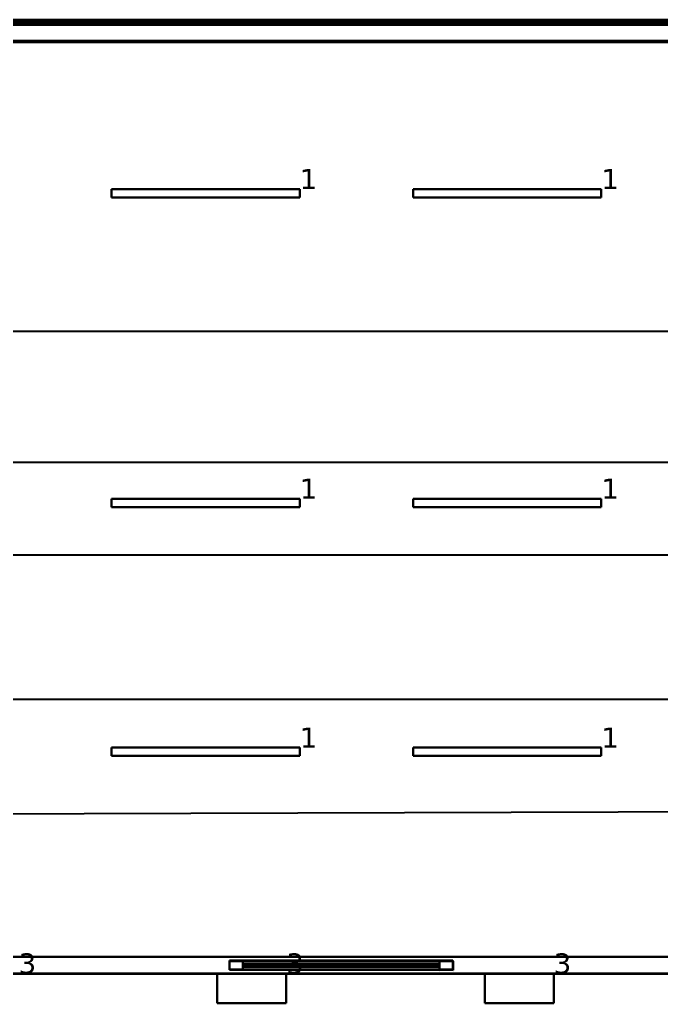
# Model space of a CAD drawing. Header units: inches. Extents: x 28 to 141, y 59 to 110.
# Drawn here: x 59.87 to 65.61, y 84.33 to 93.14 of the extents above; entities that cross this region are included whole.
import ezdxf

# ---------------------------------------------------------------- set-up
doc = ezdxf.new("R2010")
doc.units = ezdxf.units.IN
doc.header["$MEASUREMENT"] = 0
for name, color, linetype, true_color in [('DLX_BLD0_APERT', 7, 'Continuous', 0x969696), ('DLX_BLD0_CALC', 3, 'Continuous', 0x00ff00), ('DLX_BLD0_CONT', 7, 'Continuous', 0x969696), ('DLX_BLD0_LUM', 7, 'Continuous', 0xffd400), ('DLX_BLD0_LUMKEY_IDX', 7, 'Continuous', 0x969696), ('DLX_BLD0_ROOF', 7, 'Continuous', 0x7f7f7f), ('DLX_BLD1_APERT', 7, 'Continuous', 0x969696), ('DLX_BLD1_CALC', 3, 'Continuous', 0x00ff00), ('DLX_BLD1_LUM', 7, 'Continuous', 0xffd400), ('DLX_BLD1_LUMKEY_IDX', 7, 'Continuous', 0x969696), ('DLX_TERR_CONT', 7, 'Continuous', 0x007d00)]:
    doc.layers.add(name, color=color, linetype=linetype, true_color=true_color)
doc.styles.add('TableTextStyle', font='')
doc.styles.get('TableTextStyle').set_extended_font_data('VERDANA.TTF')

msp = doc.modelspace()

# ---------------------------------------------------------------- linework, layer by layer
at = {"layer": 'DLX_BLD0_APERT'}
for points in [[(76.7777, 93.1132, 0), (46.7777, 93.1142, 0)], [(46.7777, 93.1142, 0), (76.7777, 93.1132, 0)], [(76.7027, 93.1357, 0), (46.8527, 93.1367, 0)], [(76.7027, 93.1357, 0), (46.8527, 93.1367, 0)], [(46.8527, 93.1367, 0), (76.7027, 93.1357, 0)], [(46.8527, 93.1367, 0), (76.7027, 93.1357, 0)], [(76.7027, 93.1132, 0), (46.8527, 93.1142, 0)], [(46.8527, 93.1142, 0), (76.7027, 93.1132, 0)], [(46.8527, 93.1142, 0), (76.7027, 93.1132, 0)], [(76.7027, 93.1132, 0), (46.8527, 93.1142, 0)], [(46.8527, 93.0917, 0), (76.7027, 93.0907, 0)], [(76.7027, 93.0907, 0), (46.8527, 93.0917, 0)], [(76.7027, 93.0907, 0), (46.8527, 93.0917, 0)], [(76.7027, 93.0907, 0), (46.8527, 93.0917, 0)], [(46.8527, 93.0917, 0), (76.7027, 93.0907, 0)], [(46.8527, 93.0917, 0), (76.7027, 93.0907, 0)], [(46.7777, 92.9342, 0), (76.7777, 92.9332, 0)], [(76.7777, 92.9332, 0), (46.7777, 92.9342, 0)], [(46.8527, 92.9342, 0), (76.7027, 92.9332, 0)], [(76.7027, 92.9332, 0), (46.8527, 92.9342, 0)], [(63.7461, 84.714, 0), (61.7467, 84.714, 0)], [(61.7467, 84.714, 0), (61.7467, 84.634, 0)], [(61.7467, 84.634, 0), (61.7467, 84.714, 0)], [(61.7467, 84.714, 0), (63.7461, 84.714, 0)], [(61.7467, 84.634, 0), (61.7467, 84.714, 0)], [(61.7467, 84.714, 0), (61.7467, 84.714, 0)], [(61.7467, 84.714, 0), (61.7467, 84.634, 0)], [(61.7467, 84.714, 0), (63.7461, 84.714, 0)], [(63.7461, 84.714, 0), (61.7467, 84.714, 0)], [(61.7467, 84.714, 0), (61.7467, 84.714, 0)], [(61.8667, 84.714, 0), (61.8667, 84.714, 0)], [(61.8667, 84.714, 0), (63.6261, 84.714, 0)], [(63.6261, 84.714, 0), (61.8667, 84.714, 0)], [(61.8667, 84.6865, 0), (61.8667, 84.714, 0)], [(61.8667, 84.714, 0), (63.6261, 84.714, 0)], [(63.6261, 84.714, 0), (61.8667, 84.714, 0)], [(61.8667, 84.714, 0), (61.8667, 84.6865, 0)], [(61.8667, 84.6865, 0), (61.8667, 84.714, 0)], [(61.8667, 84.714, 0), (61.8667, 84.714, 0)], [(61.8667, 84.714, 0), (61.8667, 84.6865, 0)], [(63.6261, 84.714, 0), (63.6261, 84.714, 0)], [(63.6261, 84.714, 0), (63.6261, 84.6865, 0)], [(63.6261, 84.6865, 0), (63.6261, 84.714, 0)], [(63.6261, 84.714, 0), (63.6261, 84.714, 0)], [(63.6261, 84.714, 0), (63.6261, 84.6865, 0)], [(63.6261, 84.6865, 0), (63.6261, 84.714, 0)], [(63.7461, 84.634, 0), (63.7461, 84.714, 0)], [(63.7461, 84.634, 0), (63.7461, 84.714, 0)], [(63.7461, 84.714, 0), (63.7461, 84.714, 0)], [(63.7461, 84.714, 0), (63.7461, 84.634, 0)], [(63.7461, 84.714, 0), (63.7461, 84.634, 0)], [(63.7461, 84.714, 0), (63.7461, 84.714, 0)], [(61.7467, 84.634, 0), (63.7461, 84.634, 0)], [(63.7461, 84.634, 0), (61.7467, 84.634, 0)], [(61.7467, 84.634, 0), (61.7467, 84.634, 0)], [(61.7467, 84.634, 0), (63.7461, 84.634, 0)], [(63.7461, 84.634, 0), (61.7467, 84.634, 0)], [(61.7467, 84.634, 0), (61.7467, 84.634, 0)], [(63.6261, 84.6865, 0), (61.8667, 84.6865, 0)], [(61.8667, 84.6865, 0), (63.6261, 84.6865, 0)], [(61.8667, 84.6615, 0), (61.8667, 84.6865, 0)], [(61.8667, 84.6865, 0), (63.6261, 84.6865, 0)], [(63.6261, 84.6865, 0), (61.8667, 84.6865, 0)], [(61.8667, 84.6865, 0), (61.8667, 84.6615, 0)], [(61.8667, 84.6865, 0), (61.8667, 84.6865, 0)], [(61.8667, 84.6865, 0), (61.8667, 84.6865, 0)], [(61.8667, 84.6865, 0), (61.8667, 84.6615, 0)], [(61.8667, 84.6615, 0), (61.8667, 84.6865, 0)], [(63.6261, 84.6865, 0), (61.8667, 84.6865, 0)], [(61.8667, 84.6865, 0), (61.8667, 84.6615, 0)], [(61.8667, 84.6865, 0), (63.6261, 84.6865, 0)], [(63.6261, 84.6865, 0), (61.8667, 84.6865, 0)], [(61.8667, 84.6865, 0), (61.8667, 84.6865, 0)], [(61.8667, 84.6615, 0), (61.8667, 84.6865, 0)], [(61.8667, 84.6865, 0), (63.6261, 84.6865, 0)], [(61.8667, 84.6615, 0), (61.8667, 84.6865, 0)], [(61.8667, 84.6865, 0), (61.8667, 84.6865, 0)], [(61.8667, 84.6865, 0), (61.8667, 84.6615, 0)], [(61.8667, 84.6615, 0), (63.6261, 84.6615, 0)], [(61.8667, 84.634, 0), (61.8667, 84.6615, 0)], [(61.8667, 84.6615, 0), (61.8667, 84.6615, 0)], [(61.8667, 84.6615, 0), (61.8667, 84.634, 0)], [(61.8667, 84.634, 0), (61.8667, 84.6615, 0)], [(63.6261, 84.6615, 0), (61.8667, 84.6615, 0)], [(61.8667, 84.6615, 0), (61.8667, 84.634, 0)], [(63.6261, 84.6615, 0), (61.8667, 84.6615, 0)], [(61.8667, 84.6615, 0), (63.6261, 84.6615, 0)], [(61.8667, 84.6615, 0), (61.8667, 84.6615, 0)], [(61.8667, 84.6615, 0), (63.6261, 84.6615, 0)], [(63.6261, 84.6615, 0), (61.8667, 84.6615, 0)], [(61.8667, 84.6615, 0), (61.8667, 84.6615, 0)], [(61.8667, 84.6615, 0), (63.6261, 84.6615, 0)], [(63.6261, 84.6615, 0), (61.8667, 84.6615, 0)], [(61.8667, 84.6615, 0), (61.8667, 84.6615, 0)], [(61.8667, 84.634, 0), (61.8667, 84.634, 0)], [(61.8667, 84.634, 0), (63.6261, 84.634, 0)], [(63.6261, 84.634, 0), (61.8667, 84.634, 0)], [(63.6261, 84.634, 0), (61.8667, 84.634, 0)], [(61.8667, 84.634, 0), (61.8667, 84.634, 0)], [(61.8667, 84.634, 0), (63.6261, 84.634, 0)], [(63.6261, 84.6865, 0), (63.6261, 84.6615, 0)], [(63.6261, 84.6865, 0), (63.6261, 84.6865, 0)], [(63.6261, 84.6865, 0), (63.6261, 84.6865, 0)], [(63.6261, 84.6865, 0), (63.6261, 84.6615, 0)], [(63.6261, 84.6615, 0), (63.6261, 84.6865, 0)], [(63.6261, 84.6615, 0), (63.6261, 84.6865, 0)], [(63.6261, 84.6615, 0), (63.6261, 84.6865, 0)], [(63.6261, 84.6865, 0), (63.6261, 84.6865, 0)], [(63.6261, 84.6865, 0), (63.6261, 84.6615, 0)], [(63.6261, 84.6615, 0), (63.6261, 84.6865, 0)], [(63.6261, 84.6865, 0), (63.6261, 84.6865, 0)], [(63.6261, 84.6865, 0), (63.6261, 84.6615, 0)], [(63.6261, 84.6615, 0), (63.6261, 84.634, 0)], [(63.6261, 84.6615, 0), (63.6261, 84.6615, 0)], [(63.6261, 84.6615, 0), (63.6261, 84.634, 0)], [(63.6261, 84.634, 0), (63.6261, 84.6615, 0)], [(63.6261, 84.634, 0), (63.6261, 84.6615, 0)], [(63.6261, 84.6615, 0), (63.6261, 84.6615, 0)], [(63.6261, 84.6615, 0), (63.6261, 84.6615, 0)], [(63.6261, 84.6615, 0), (63.6261, 84.6615, 0)], [(63.6261, 84.634, 0), (63.6261, 84.634, 0)], [(63.6261, 84.634, 0), (63.6261, 84.634, 0)], [(63.7461, 84.634, 0), (63.7461, 84.634, 0)], [(63.7461, 84.634, 0), (63.7461, 84.634, 0)]]:
    msp.add_polyline3d(points, dxfattribs=at)
at = {"layer": 'DLX_BLD0_CALC'}
for points in [[(76.7027, 92.9482, 0), (46.8527, 92.9492, 0)], [(50.9949, 90.3489, 0), (70.9615, 90.3489, 0)], [(70.9709, 89.1717, 0), (51.0044, 89.1717, 0)], [(50.7076, 88.3465, 0), (70.9325, 88.3462, 0)], [(70.9325, 87.0524, 0), (50.7076, 87.0526, 0)], [(50.8882, 86.0002, 0), (70.9536, 86.065, 0)]]:
    msp.add_polyline3d(points, dxfattribs=at)
at = {"layer": 'DLX_BLD0_CONT'}
for points in [[(81.4002, 93.098, 0), (28.2, 93.0998, 0)], [(81.2592, 92.948, 0), (28.3576, 92.9498, 0)], [(28.3576, 84.7489, 0), (81.2592, 84.7493, 0)], [(38.5076, 84.5989, 0), (81.4002, 84.5989, 0)]]:
    msp.add_polyline3d(points, dxfattribs=at)
at = {"layer": 'DLX_BLD0_LUM'}
for points in [[(60.6912, 91.5463, 0), (60.6912, 91.6203, 0)], [(60.6912, 91.6203, 0), (60.6912, 91.6203, 0)], [(60.6912, 91.6203, 0), (60.6912, 91.5463, 0)], [(60.6912, 91.6203, 0), (62.3752, 91.6203, 0)], [(62.3752, 91.6203, 0), (60.6912, 91.6203, 0)], [(60.6912, 91.6203, 0), (60.6912, 91.6203, 0)], [(62.3752, 91.6203, 0), (60.6912, 91.6203, 0)], [(60.6912, 91.6203, 0), (60.6912, 91.5463, 0)], [(60.6912, 91.5463, 0), (60.6912, 91.6203, 0)], [(60.6912, 91.6203, 0), (62.3752, 91.6203, 0)], [(62.3752, 91.6203, 0), (62.3752, 91.6203, 0)], [(62.3752, 91.6203, 0), (62.3752, 91.5463, 0)], [(62.3752, 91.5463, 0), (62.3752, 91.6203, 0)], [(62.3752, 91.6203, 0), (62.3752, 91.6203, 0)], [(62.3752, 91.5463, 0), (62.3752, 91.6203, 0)], [(62.3752, 91.6203, 0), (62.3752, 91.5463, 0)], [(63.389, 91.5463, 0), (63.389, 91.6203, 0)], [(63.389, 91.6203, 0), (63.389, 91.6203, 0)], [(63.389, 91.6203, 0), (63.389, 91.5463, 0)], [(63.389, 91.6203, 0), (65.073, 91.6203, 0)], [(65.073, 91.6203, 0), (63.389, 91.6203, 0)], [(63.389, 91.6203, 0), (63.389, 91.6203, 0)], [(65.073, 91.6203, 0), (63.389, 91.6203, 0)], [(63.389, 91.6203, 0), (63.389, 91.5463, 0)], [(63.389, 91.5463, 0), (63.389, 91.6203, 0)], [(63.389, 91.6203, 0), (65.073, 91.6203, 0)], [(65.073, 91.6203, 0), (65.073, 91.6203, 0)], [(65.073, 91.6203, 0), (65.073, 91.5463, 0)], [(65.073, 91.5463, 0), (65.073, 91.6203, 0)], [(65.073, 91.6203, 0), (65.073, 91.6203, 0)], [(65.073, 91.5463, 0), (65.073, 91.6203, 0)], [(65.073, 91.6203, 0), (65.073, 91.5463, 0)], [(60.6912, 91.5463, 0), (60.6912, 91.5463, 0)], [(62.3752, 91.5463, 0), (60.6912, 91.5463, 0)], [(60.6912, 91.5463, 0), (60.6912, 91.5463, 0)], [(60.6912, 91.5463, 0), (62.3752, 91.5463, 0)], [(60.6912, 91.5463, 0), (62.3752, 91.5463, 0)], [(62.3752, 91.5463, 0), (60.6912, 91.5463, 0)], [(62.3752, 91.5463, 0), (62.3752, 91.5463, 0)], [(62.3752, 91.5463, 0), (62.3752, 91.5463, 0)], [(63.389, 91.5463, 0), (63.389, 91.5463, 0)], [(65.073, 91.5463, 0), (63.389, 91.5463, 0)], [(63.389, 91.5463, 0), (63.389, 91.5463, 0)], [(63.389, 91.5463, 0), (65.073, 91.5463, 0)], [(63.389, 91.5463, 0), (65.073, 91.5463, 0)], [(65.073, 91.5463, 0), (63.389, 91.5463, 0)], [(65.073, 91.5463, 0), (65.073, 91.5463, 0)], [(65.073, 91.5463, 0), (65.073, 91.5463, 0)], [(60.6913, 88.7745, 0), (60.6913, 88.8485, 0)], [(60.6913, 88.8485, 0), (60.6913, 88.8485, 0)], [(60.6913, 88.8485, 0), (60.6913, 88.7745, 0)], [(60.6913, 88.8485, 0), (62.3753, 88.8485, 0)], [(62.3753, 88.8485, 0), (60.6913, 88.8485, 0)], [(60.6913, 88.8485, 0), (60.6913, 88.8485, 0)], [(62.3753, 88.8485, 0), (60.6913, 88.8485, 0)], [(60.6913, 88.8485, 0), (60.6913, 88.7745, 0)], [(60.6913, 88.7745, 0), (60.6913, 88.8485, 0)], [(60.6913, 88.8485, 0), (62.3753, 88.8485, 0)], [(62.3753, 88.8485, 0), (62.3753, 88.8485, 0)], [(62.3753, 88.8485, 0), (62.3753, 88.7745, 0)], [(62.3753, 88.7745, 0), (62.3753, 88.8485, 0)], [(62.3753, 88.8485, 0), (62.3753, 88.8485, 0)], [(62.3753, 88.7745, 0), (62.3753, 88.8485, 0)], [(62.3753, 88.8485, 0), (62.3753, 88.7745, 0)], [(63.389, 88.7745, 0), (63.389, 88.8485, 0)], [(63.389, 88.8485, 0), (63.389, 88.8485, 0)], [(63.389, 88.8485, 0), (63.389, 88.7745, 0)], [(63.389, 88.8485, 0), (65.073, 88.8485, 0)], [(65.073, 88.8485, 0), (63.389, 88.8485, 0)], [(63.389, 88.8485, 0), (63.389, 88.8485, 0)], [(65.073, 88.8485, 0), (63.389, 88.8485, 0)], [(63.389, 88.8485, 0), (63.389, 88.7745, 0)], [(63.389, 88.7745, 0), (63.389, 88.8485, 0)], [(63.389, 88.8485, 0), (65.073, 88.8485, 0)], [(65.073, 88.8485, 0), (65.073, 88.8485, 0)], [(65.073, 88.8485, 0), (65.073, 88.7745, 0)], [(65.073, 88.7745, 0), (65.073, 88.8485, 0)], [(65.073, 88.8485, 0), (65.073, 88.8485, 0)], [(65.073, 88.7745, 0), (65.073, 88.8485, 0)], [(65.073, 88.8485, 0), (65.073, 88.7745, 0)], [(60.6913, 88.7745, 0), (60.6913, 88.7745, 0)], [(62.3753, 88.7745, 0), (60.6913, 88.7745, 0)], [(60.6913, 88.7745, 0), (60.6913, 88.7745, 0)], [(60.6913, 88.7745, 0), (62.3753, 88.7745, 0)], [(60.6913, 88.7745, 0), (62.3753, 88.7745, 0)], [(62.3753, 88.7745, 0), (60.6913, 88.7745, 0)], [(62.3753, 88.7745, 0), (62.3753, 88.7745, 0)], [(62.3753, 88.7745, 0), (62.3753, 88.7745, 0)], [(63.389, 88.7745, 0), (63.389, 88.7745, 0)], [(65.073, 88.7745, 0), (63.389, 88.7745, 0)], [(63.389, 88.7745, 0), (63.389, 88.7745, 0)], [(63.389, 88.7745, 0), (65.073, 88.7745, 0)], [(63.389, 88.7745, 0), (65.073, 88.7745, 0)], [(65.073, 88.7745, 0), (63.389, 88.7745, 0)], [(65.073, 88.7745, 0), (65.073, 88.7745, 0)], [(65.073, 88.7745, 0), (65.073, 88.7745, 0)], [(60.6913, 86.5466, 0), (60.6913, 86.6206, 0)], [(60.6913, 86.6206, 0), (60.6913, 86.6206, 0)], [(60.6913, 86.6206, 0), (60.6913, 86.5466, 0)], [(60.6913, 86.6206, 0), (62.3753, 86.6206, 0)], [(62.3753, 86.6206, 0), (60.6913, 86.6206, 0)], [(60.6913, 86.6206, 0), (60.6913, 86.6206, 0)], [(62.3753, 86.6206, 0), (60.6913, 86.6206, 0)], [(60.6913, 86.6206, 0), (60.6913, 86.5466, 0)], [(60.6913, 86.5466, 0), (60.6913, 86.6206, 0)], [(60.6913, 86.6206, 0), (62.3753, 86.6206, 0)], [(62.3753, 86.6206, 0), (62.3753, 86.6206, 0)], [(62.3753, 86.6206, 0), (62.3753, 86.5466, 0)], [(62.3753, 86.5466, 0), (62.3753, 86.6206, 0)], [(62.3753, 86.6206, 0), (62.3753, 86.6206, 0)], [(62.3753, 86.5466, 0), (62.3753, 86.6206, 0)], [(62.3753, 86.6206, 0), (62.3753, 86.5466, 0)], [(63.389, 86.5466, 0), (63.389, 86.6206, 0)], [(63.389, 86.6206, 0), (63.389, 86.6206, 0)], [(63.389, 86.6206, 0), (63.389, 86.5466, 0)], [(63.389, 86.6206, 0), (65.073, 86.6206, 0)], [(65.073, 86.6206, 0), (63.389, 86.6206, 0)], [(63.389, 86.6206, 0), (63.389, 86.6206, 0)], [(65.073, 86.6206, 0), (63.389, 86.6206, 0)], [(63.389, 86.6206, 0), (63.389, 86.5466, 0)], [(63.389, 86.5466, 0), (63.389, 86.6206, 0)], [(63.389, 86.6206, 0), (65.073, 86.6206, 0)], [(65.073, 86.6206, 0), (65.073, 86.6206, 0)], [(65.073, 86.6206, 0), (65.073, 86.5466, 0)], [(65.073, 86.5466, 0), (65.073, 86.6206, 0)], [(65.073, 86.6206, 0), (65.073, 86.6206, 0)], [(65.073, 86.5466, 0), (65.073, 86.6206, 0)], [(65.073, 86.6206, 0), (65.073, 86.5466, 0)], [(60.6913, 86.5466, 0), (60.6913, 86.5466, 0)], [(62.3753, 86.5466, 0), (60.6913, 86.5466, 0)], [(60.6913, 86.5466, 0), (60.6913, 86.5466, 0)], [(60.6913, 86.5466, 0), (62.3753, 86.5466, 0)], [(60.6913, 86.5466, 0), (62.3753, 86.5466, 0)], [(62.3753, 86.5466, 0), (60.6913, 86.5466, 0)], [(62.3753, 86.5466, 0), (62.3753, 86.5466, 0)], [(62.3753, 86.5466, 0), (62.3753, 86.5466, 0)], [(63.389, 86.5466, 0), (63.389, 86.5466, 0)], [(65.073, 86.5466, 0), (63.389, 86.5466, 0)], [(63.389, 86.5466, 0), (63.389, 86.5466, 0)], [(63.389, 86.5466, 0), (65.073, 86.5466, 0)], [(63.389, 86.5466, 0), (65.073, 86.5466, 0)], [(65.073, 86.5466, 0), (63.389, 86.5466, 0)], [(65.073, 86.5466, 0), (65.073, 86.5466, 0)], [(65.073, 86.5466, 0), (65.073, 86.5466, 0)]]:
    msp.add_polyline3d(points, dxfattribs=at)
at = {"layer": 'DLX_BLD0_ROOF'}
for points in [[(81.4002, 93.098, 0), (28.2, 93.0998, 0)], [(28.2, 93.0998, 0), (81.4002, 93.098, 0)], [(28.2, 93.0998, 0), (81.4002, 93.098, 0)], [(81.4002, 93.098, 0), (28.2, 93.0998, 0)], [(81.2592, 92.948, 0), (28.3576, 92.9498, 0)], [(28.3576, 92.9498, 0), (81.2592, 92.948, 0)], [(28.3576, 84.7489, 0), (81.2592, 84.7493, 0)], [(81.2592, 84.7493, 0), (28.3576, 84.7489, 0)], [(38.5076, 84.5989, 0), (81.4002, 84.5989, 0)], [(81.4002, 84.5989, 0), (38.5076, 84.5989, 0)], [(81.4002, 84.5989, 0), (38.5076, 84.5989, 0)], [(38.5076, 84.5989, 0), (81.4002, 84.5989, 0)]]:
    msp.add_polyline3d(points, dxfattribs=at)
at = {"layer": 'DLX_BLD1_APERT'}
for points in [[(63.7468, 84.7096, 0), (61.7468, 84.7103, 0)], [(61.7468, 84.7103, 0), (61.7468, 84.6303, 0)], [(61.7468, 84.6303, 0), (61.7468, 84.7103, 0)], [(61.7468, 84.7103, 0), (63.7468, 84.7096, 0)], [(61.7468, 84.6303, 0), (61.7468, 84.7103, 0)], [(61.7468, 84.7103, 0), (61.7468, 84.7103, 0)], [(61.7468, 84.7103, 0), (61.7468, 84.6303, 0)], [(61.7468, 84.7103, 0), (63.7468, 84.7096, 0)], [(63.7468, 84.7096, 0), (61.7468, 84.7103, 0)], [(61.7468, 84.7103, 0), (61.7468, 84.7103, 0)], [(61.8668, 84.7102, 0), (61.8668, 84.7102, 0)], [(61.8668, 84.7102, 0), (63.6268, 84.7096, 0)], [(63.6268, 84.7096, 0), (61.8668, 84.7102, 0)], [(61.8668, 84.6827, 0), (61.8668, 84.7102, 0)], [(61.8668, 84.7102, 0), (63.6268, 84.7096, 0)], [(63.6268, 84.7096, 0), (61.8668, 84.7102, 0)], [(61.8668, 84.7102, 0), (61.8668, 84.6827, 0)], [(61.8668, 84.6827, 0), (61.8668, 84.7102, 0)], [(61.8668, 84.7102, 0), (61.8668, 84.7102, 0)], [(61.8668, 84.7102, 0), (61.8668, 84.6827, 0)], [(63.6268, 84.7096, 0), (63.6268, 84.7096, 0)], [(63.6268, 84.7096, 0), (63.6268, 84.6821, 0)], [(63.6268, 84.6821, 0), (63.6268, 84.7096, 0)], [(63.6268, 84.7096, 0), (63.6268, 84.7096, 0)], [(63.6268, 84.7096, 0), (63.6268, 84.6821, 0)], [(63.6268, 84.6821, 0), (63.6268, 84.7096, 0)], [(63.7468, 84.6296, 0), (63.7468, 84.7096, 0)], [(63.7468, 84.6296, 0), (63.7468, 84.7096, 0)], [(63.7468, 84.7096, 0), (63.7468, 84.7096, 0)], [(63.7468, 84.7096, 0), (63.7468, 84.6296, 0)], [(63.7468, 84.7096, 0), (63.7468, 84.6296, 0)], [(63.7468, 84.7096, 0), (63.7468, 84.7096, 0)], [(61.7468, 84.6303, 0), (63.7468, 84.6296, 0)], [(63.7468, 84.6296, 0), (61.7468, 84.6303, 0)], [(61.7468, 84.6303, 0), (61.7468, 84.6303, 0)], [(61.7468, 84.6303, 0), (63.7468, 84.6296, 0)], [(63.7468, 84.6296, 0), (61.7468, 84.6303, 0)], [(61.7468, 84.6303, 0), (61.7468, 84.6303, 0)], [(63.6268, 84.6821, 0), (61.8668, 84.6827, 0)], [(61.8668, 84.6827, 0), (63.6268, 84.6821, 0)], [(61.8668, 84.6577, 0), (61.8668, 84.6827, 0)], [(61.8668, 84.6827, 0), (63.6268, 84.6821, 0)], [(63.6268, 84.6821, 0), (61.8668, 84.6827, 0)], [(61.8668, 84.6827, 0), (61.8668, 84.6577, 0)], [(61.8668, 84.6827, 0), (61.8668, 84.6827, 0)], [(61.8668, 84.6827, 0), (61.8668, 84.6827, 0)], [(61.8668, 84.6827, 0), (61.8668, 84.6577, 0)], [(61.8668, 84.6577, 0), (61.8668, 84.6827, 0)], [(63.6268, 84.6821, 0), (61.8668, 84.6827, 0)], [(61.8668, 84.6827, 0), (61.8668, 84.6577, 0)], [(61.8668, 84.6827, 0), (63.6268, 84.6821, 0)], [(63.6268, 84.6821, 0), (61.8668, 84.6827, 0)], [(61.8668, 84.6827, 0), (61.8668, 84.6827, 0)], [(61.8668, 84.6577, 0), (61.8668, 84.6827, 0)], [(61.8668, 84.6827, 0), (63.6268, 84.6821, 0)], [(61.8668, 84.6577, 0), (61.8668, 84.6827, 0)], [(61.8668, 84.6827, 0), (61.8668, 84.6827, 0)], [(61.8668, 84.6827, 0), (61.8668, 84.6577, 0)], [(61.8668, 84.6577, 0), (63.6268, 84.6571, 0)], [(61.8668, 84.6302, 0), (61.8668, 84.6577, 0)], [(61.8668, 84.6577, 0), (61.8668, 84.6577, 0)], [(61.8668, 84.6577, 0), (61.8668, 84.6302, 0)], [(61.8668, 84.6302, 0), (61.8668, 84.6577, 0)], [(63.6268, 84.6571, 0), (61.8668, 84.6577, 0)], [(61.8668, 84.6577, 0), (61.8668, 84.6302, 0)], [(63.6268, 84.6571, 0), (61.8668, 84.6577, 0)], [(61.8668, 84.6577, 0), (63.6268, 84.6571, 0)], [(61.8668, 84.6577, 0), (61.8668, 84.6577, 0)], [(61.8668, 84.6577, 0), (63.6268, 84.6571, 0)], [(63.6268, 84.6571, 0), (61.8668, 84.6577, 0)], [(61.8668, 84.6577, 0), (61.8668, 84.6577, 0)], [(61.8668, 84.6577, 0), (63.6268, 84.6571, 0)], [(63.6268, 84.6571, 0), (61.8668, 84.6577, 0)], [(61.8668, 84.6577, 0), (61.8668, 84.6577, 0)], [(61.8668, 84.6302, 0), (61.8668, 84.6302, 0)], [(61.8668, 84.6302, 0), (63.6268, 84.6296, 0)], [(63.6268, 84.6296, 0), (61.8668, 84.6302, 0)], [(63.6268, 84.6296, 0), (61.8668, 84.6302, 0)], [(61.8668, 84.6302, 0), (61.8668, 84.6302, 0)], [(61.8668, 84.6302, 0), (63.6268, 84.6296, 0)], [(63.6268, 84.6821, 0), (63.6268, 84.6571, 0)], [(63.6268, 84.6821, 0), (63.6268, 84.6821, 0)], [(63.6268, 84.6821, 0), (63.6268, 84.6821, 0)], [(63.6268, 84.6821, 0), (63.6268, 84.6571, 0)], [(63.6268, 84.6571, 0), (63.6268, 84.6821, 0)], [(63.6268, 84.6571, 0), (63.6268, 84.6821, 0)], [(63.6268, 84.6571, 0), (63.6268, 84.6821, 0)], [(63.6268, 84.6821, 0), (63.6268, 84.6821, 0)], [(63.6268, 84.6821, 0), (63.6268, 84.6571, 0)], [(63.6268, 84.6571, 0), (63.6268, 84.6821, 0)], [(63.6268, 84.6821, 0), (63.6268, 84.6821, 0)], [(63.6268, 84.6821, 0), (63.6268, 84.6571, 0)], [(63.6268, 84.6571, 0), (63.6268, 84.6296, 0)], [(63.6268, 84.6571, 0), (63.6268, 84.6571, 0)], [(63.6268, 84.6571, 0), (63.6268, 84.6296, 0)], [(63.6268, 84.6296, 0), (63.6268, 84.6571, 0)], [(63.6268, 84.6296, 0), (63.6268, 84.6571, 0)], [(63.6268, 84.6571, 0), (63.6268, 84.6571, 0)], [(63.6268, 84.6571, 0), (63.6268, 84.6571, 0)], [(63.6268, 84.6571, 0), (63.6268, 84.6571, 0)], [(63.6268, 84.6296, 0), (63.6268, 84.6296, 0)], [(63.6268, 84.6296, 0), (63.6268, 84.6296, 0)], [(63.7468, 84.6296, 0), (63.7468, 84.6296, 0)], [(63.7468, 84.6296, 0), (63.7468, 84.6296, 0)]]:
    msp.add_polyline3d(points, dxfattribs=at)
at = {"layer": 'DLX_BLD1_CALC'}
msp.add_polyline3d([(76.593, 84.5861, 0), (38.5076, 84.5989, 0)], dxfattribs=at)
at = {"layer": 'DLX_BLD1_LUM'}
for points in [[(61.6368, 84.3319, 0), (61.6368, 84.5989, 0)], [(61.6368, 84.5989, 0), (61.6368, 84.5989, 0)], [(61.6368, 84.5989, 0), (61.6368, 84.3319, 0)], [(61.6368, 84.5989, 0), (62.2538, 84.5989, 0)], [(62.2538, 84.5989, 0), (61.6368, 84.5989, 0)], [(61.6368, 84.5989, 0), (61.6368, 84.5989, 0)], [(61.6368, 84.5989, 0), (61.6368, 84.3319, 0)], [(62.2538, 84.5989, 0), (61.6368, 84.5989, 0)], [(61.6368, 84.3319, 0), (61.6368, 84.5989, 0)], [(61.6368, 84.5989, 0), (62.2538, 84.5989, 0)], [(62.2538, 84.5989, 0), (62.2538, 84.3319, 0)], [(62.2538, 84.3319, 0), (62.2538, 84.5989, 0)], [(62.2538, 84.5989, 0), (62.2538, 84.5989, 0)], [(62.2538, 84.5989, 0), (62.2538, 84.5989, 0)], [(62.2538, 84.3319, 0), (62.2538, 84.5989, 0)], [(62.2538, 84.5989, 0), (62.2538, 84.3319, 0)], [(64.0301, 84.3319, 0), (64.0301, 84.5989, 0)], [(64.0301, 84.5989, 0), (64.0301, 84.5989, 0)], [(64.0301, 84.5989, 0), (64.0301, 84.3319, 0)], [(64.0301, 84.5989, 0), (64.6471, 84.5989, 0)], [(64.6471, 84.5989, 0), (64.0301, 84.5989, 0)], [(64.0301, 84.5989, 0), (64.0301, 84.5989, 0)], [(64.0301, 84.5989, 0), (64.0301, 84.3319, 0)], [(64.6471, 84.5989, 0), (64.0301, 84.5989, 0)], [(64.0301, 84.3319, 0), (64.0301, 84.5989, 0)], [(64.0301, 84.5989, 0), (64.6471, 84.5989, 0)], [(64.6471, 84.5989, 0), (64.6471, 84.3319, 0)], [(64.6471, 84.3319, 0), (64.6471, 84.5989, 0)], [(64.6471, 84.5989, 0), (64.6471, 84.5989, 0)], [(64.6471, 84.5989, 0), (64.6471, 84.5989, 0)], [(64.6471, 84.3319, 0), (64.6471, 84.5989, 0)], [(64.6471, 84.5989, 0), (64.6471, 84.3319, 0)], [(62.2538, 84.3319, 0), (61.6368, 84.3319, 0)], [(61.6368, 84.3319, 0), (61.6368, 84.3319, 0)], [(61.6368, 84.3319, 0), (62.2538, 84.3319, 0)], [(61.6368, 84.3319, 0), (61.6368, 84.3319, 0)], [(61.6368, 84.3319, 0), (62.2538, 84.3319, 0)], [(62.2538, 84.3319, 0), (61.6368, 84.3319, 0)], [(62.2538, 84.3319, 0), (62.2538, 84.3319, 0)], [(62.2538, 84.3319, 0), (62.2538, 84.3319, 0)], [(64.6471, 84.3319, 0), (64.0301, 84.3319, 0)], [(64.0301, 84.3319, 0), (64.0301, 84.3319, 0)], [(64.0301, 84.3319, 0), (64.6471, 84.3319, 0)], [(64.0301, 84.3319, 0), (64.0301, 84.3319, 0)], [(64.0301, 84.3319, 0), (64.6471, 84.3319, 0)], [(64.6471, 84.3319, 0), (64.0301, 84.3319, 0)], [(64.6471, 84.3319, 0), (64.6471, 84.3319, 0)], [(64.6471, 84.3319, 0), (64.6471, 84.3319, 0)]]:
    msp.add_polyline3d(points, dxfattribs=at)
at = {"layer": 'DLX_TERR_CONT'}
for points in [[(46.7777, 93.098, 0), (76.7777, 93.098, 0)], [(76.7777, 93.098, 0), (46.7777, 93.098, 0)], [(46.7777, 93.098, 0), (76.7777, 93.098, 0)], [(76.7777, 93.098, 0), (46.7777, 93.098, 0)], [(76.7777, 93.098, 0), (46.7777, 93.098, 0)], [(46.7777, 93.098, 0), (76.7777, 93.098, 0)], [(46.7777, 93.098, 0), (76.7777, 93.098, 0)], [(76.7777, 93.098, 0), (46.7777, 93.098, 0)], [(46.8527, 93.0917, 0), (76.7027, 93.0907, 0)], [(76.7027, 93.0907, 0), (46.8527, 93.0917, 0)], [(76.7027, 93.0907, 0), (46.8527, 93.0917, 0)], [(46.8527, 93.0917, 0), (76.7027, 93.0907, 0)], [(46.8527, 93.0917, 0), (76.7027, 93.0907, 0)], [(76.7027, 93.0907, 0), (46.8527, 93.0917, 0)], [(76.7027, 93.0907, 0), (46.8527, 93.0917, 0)], [(46.8527, 93.0917, 0), (76.7027, 93.0907, 0)], [(46.8527, 92.948, 0), (76.7027, 92.948, 0)], [(76.7027, 92.948, 0), (46.8527, 92.948, 0)], [(76.7027, 92.948, 0), (46.8527, 92.948, 0)], [(46.8527, 92.948, 0), (76.7027, 92.948, 0)], [(46.8527, 92.948, 0), (76.7027, 92.948, 0)], [(76.7027, 92.948, 0), (46.8527, 92.948, 0)], [(76.7027, 92.948, 0), (46.8527, 92.948, 0)], [(46.8527, 92.948, 0), (76.7027, 92.948, 0)]]:
    msp.add_polyline3d(points, dxfattribs=at)

# ---------------------------------------------------------------- texts
at = {"layer": 'DLX_BLD0_LUMKEY_IDX', "style": 'TableTextStyle'}
for p in [(62.3752, 91.6203), (65.0729, 91.6203), (62.3753, 88.8485), (65.073, 88.8485), (62.3753, 86.6206), (65.073, 86.6206)]:
    msp.add_text('1', height=0.18, dxfattribs=at).set_placement(p)
at = {"layer": 'DLX_BLD1_LUMKEY_IDX', "style": 'TableTextStyle'}
for p in [(59.8605, 84.5989), (62.2538, 84.5989), (64.6471, 84.5989)]:
    msp.add_text('3', height=0.18, dxfattribs=at).set_placement(p)

doc.saveas('drawing.dxf')
